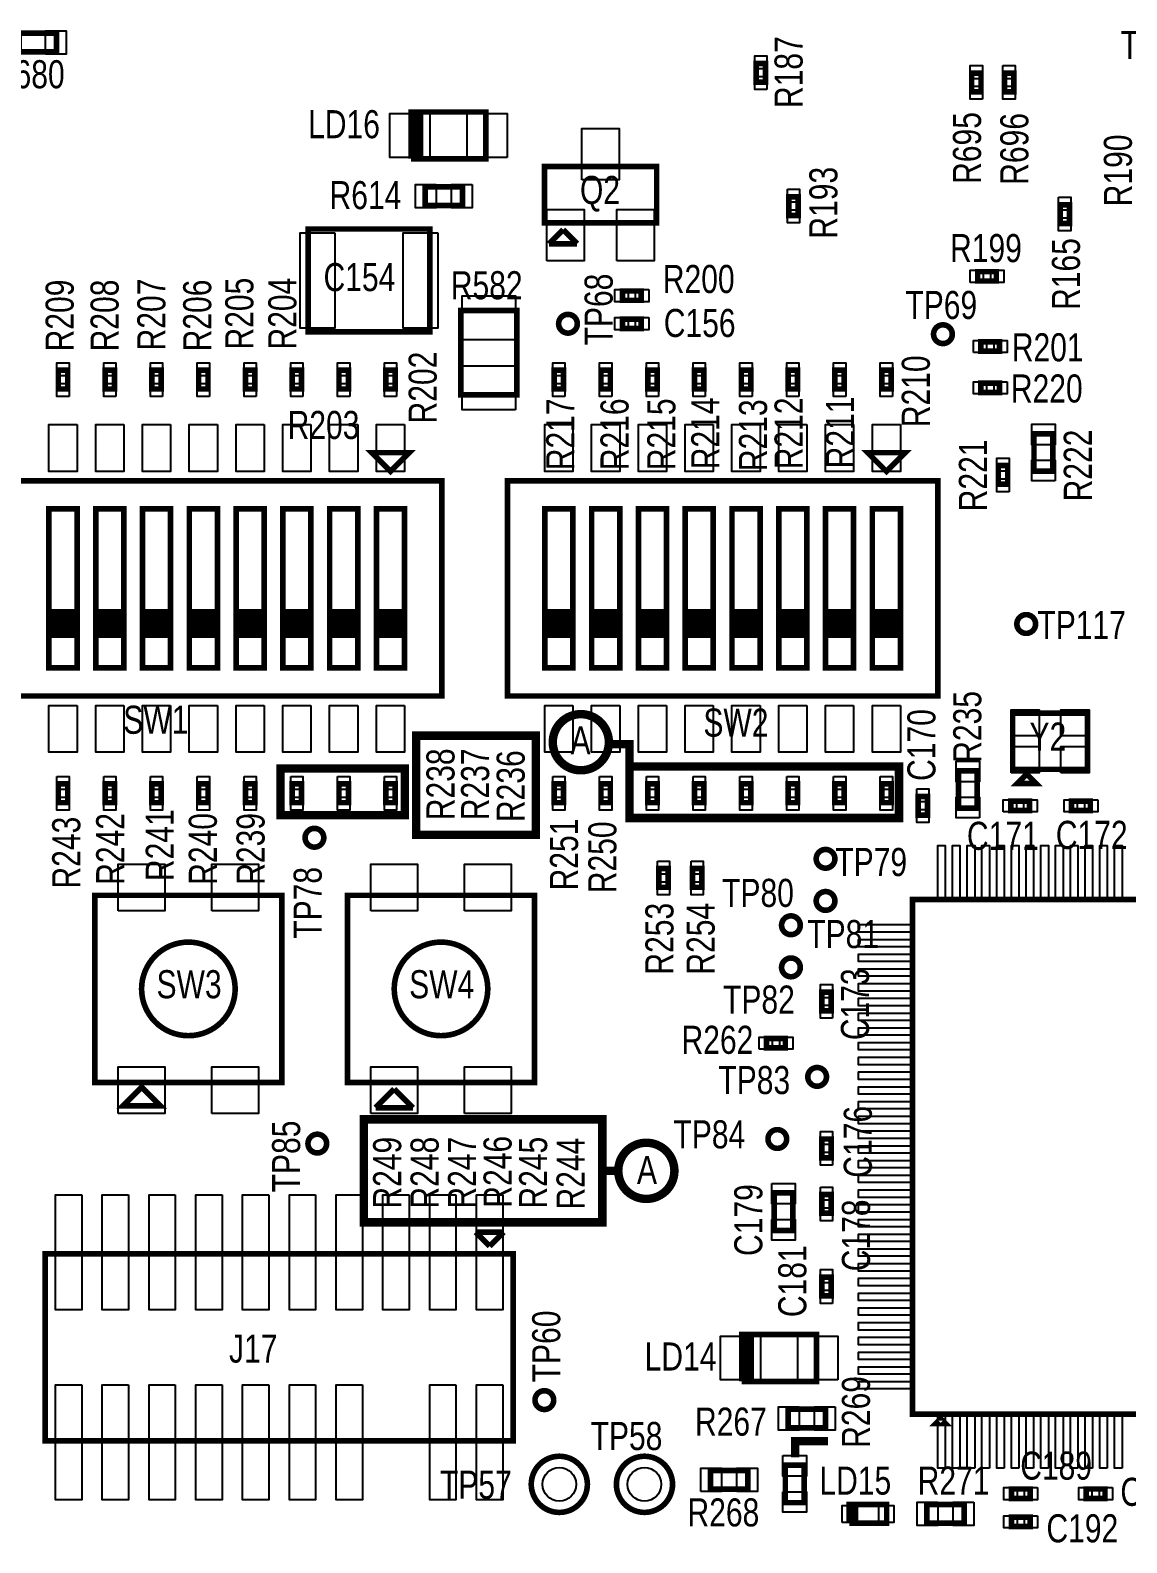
# Model space of a CAD drawing. Extents: x -458 to 3366, y -1416 to 6281.
# Drawn here: x 1080 to 2251, y -131 to 1485 of the extents above; entities that cross this region are included whole.
import ezdxf
from ezdxf.enums import TextEntityAlignment as Align

# ---------------------------------------------------------------- set-up
doc = ezdxf.new("R2010")
doc.units = 0
for name, color, linetype in [('PG_ASSEMBLY_TOP', 120, 'CONTINUOUS'), ('PIN_TOP', 140, 'CONTINUOUS'), ('RD_ASSEMBLY_TOP', 120, 'CONTINUOUS')]:
    doc.layers.add(name, color=color, linetype=linetype)

msp = doc.modelspace()

# ---------------------------------------------------------------- linework, layer by layer
at = {"layer": 'PG_ASSEMBLY_TOP'}
for points, const_width in [([(1067.62, 1461.78), (1107.62, 1461.78), (1107.62, 1481.78), (1067.62, 1481.78), (1067.62, 1461.78)], 6), ([(1865.42, 1429.38), (1865.42, 1449.38), (1855.42, 1449.38), (1855.42, 1429.38), (1865.42, 1429.38)], 6), ([(2095.68, 1419), (2095.68, 1439), (2085.68, 1439), (2085.68, 1419), (2095.68, 1419)], 6), ([(2120.68, 1439), (2120.68, 1419), (2130.68, 1419), (2130.68, 1439), (2120.68, 1439)], 6), ([(1486.55, 1347.4), (1566.55, 1347.4), (1566.55, 1397.4), (1491.55, 1397.4)], 6), ([(1491.55, 1397.4), (1496.55, 1397.4), (1496.55, 1347.4), (1491.55, 1347.4), (1491.55, 1397.4), (1486.55, 1397.4), (1486.55, 1347.4)], 6), ([(1629.07, 1279.13), (1749.07, 1279.13), (1749.07, 1339.13), (1629.07, 1339.13), (1629.07, 1279.13)], 6), ([(1541.55, 1317.4), (1501.55, 1317.4), (1501.55, 1297.4), (1541.55, 1297.4), (1541.55, 1317.4)], 6), ([(1890.34, 1306.91), (1890.34, 1286.91), (1900.34, 1286.91), (1900.34, 1306.91), (1890.34, 1306.91)], 6), ([(2180.17, 1298.36), (2180.17, 1278.36), (2190.17, 1278.36), (2190.17, 1298.36), (2180.17, 1298.36)], 6), ([(1506.55, 1162.4), (1376.55, 1162.4), (1376.55, 1272.4), (1506.55, 1272.4), (1506.55, 1162.4)], 6), ([(1649.07, 1271.63), (1634.07, 1256.63)], 6), ([(1664.07, 1256.63), (1649.07, 1271.63)], 6), ([(1634.07, 1256.63), (1664.07, 1256.63)], 6), ([(2092.09, 1216.82), (2112.09, 1216.82), (2112.09, 1226.82), (2092.09, 1226.82), (2092.09, 1216.82)], 6), ([(1732.53, 1206.17), (1712.53, 1206.17), (1712.53, 1196.17), (1732.53, 1196.17), (1732.53, 1206.17)], 6), ([(1599.68, 1095.22), (1599.68, 1185.22), (1539.68, 1185.22), (1539.68, 1095.22), (1599.68, 1095.22)], 6), ([(1732.53, 1176.17), (1712.53, 1176.17), (1712.53, 1166.17), (1732.53, 1166.17), (1732.53, 1176.17)], 6), ([(2095.58, 1141.77), (2115.58, 1141.77), (2115.58, 1151.77), (2095.58, 1151.77), (2095.58, 1141.77)], 6), ([(1119.55, 1101.42), (1119.55, 1121.42), (1109.55, 1121.42), (1109.55, 1101.42), (1119.55, 1101.42)], 6), ([(1169.55, 1101.42), (1169.55, 1121.42), (1159.55, 1121.42), (1159.55, 1101.42), (1169.55, 1101.42)], 6), ([(1219.55, 1101.42), (1219.55, 1121.42), (1209.55, 1121.42), (1209.55, 1101.42), (1219.55, 1101.42)], 6), ([(1269.55, 1101.42), (1269.55, 1121.42), (1259.55, 1121.42), (1259.55, 1101.42), (1269.55, 1101.42)], 6), ([(1319.55, 1101.42), (1319.55, 1121.42), (1309.55, 1121.42), (1309.55, 1101.42), (1319.55, 1101.42)], 6), ([(1369.55, 1101.42), (1369.55, 1121.42), (1359.55, 1121.42), (1359.55, 1101.42), (1369.55, 1101.42)], 6), ([(1419.55, 1101.42), (1419.55, 1121.42), (1409.55, 1121.42), (1409.55, 1101.42), (1419.55, 1101.42)], 6), ([(1469.55, 1101.42), (1469.55, 1121.42), (1459.55, 1121.42), (1459.55, 1101.42), (1469.55, 1101.42)], 6), ([(1649.55, 1101.42), (1649.55, 1121.42), (1639.55, 1121.42), (1639.55, 1101.42), (1649.55, 1101.42)], 6), ([(1699.55, 1101.42), (1699.55, 1121.42), (1689.55, 1121.42), (1689.55, 1101.42), (1699.55, 1101.42)], 6), ([(1749.55, 1101.42), (1749.55, 1121.42), (1739.55, 1121.42), (1739.55, 1101.42), (1749.55, 1101.42)], 6), ([(1799.55, 1101.42), (1799.55, 1121.42), (1789.55, 1121.42), (1789.55, 1101.42), (1799.55, 1101.42)], 6), ([(1849.55, 1101.42), (1849.55, 1121.42), (1839.55, 1121.42), (1839.55, 1101.42), (1849.55, 1101.42)], 6), ([(1899.55, 1101.42), (1899.55, 1121.42), (1889.55, 1121.42), (1889.55, 1101.42), (1899.55, 1101.42)], 6), ([(1949.55, 1101.42), (1949.55, 1121.42), (1939.55, 1121.42), (1939.55, 1101.42), (1949.55, 1101.42)], 6), ([(1999.55, 1101.42), (1999.55, 1121.42), (1989.55, 1121.42), (1989.55, 1101.42), (1999.55, 1101.42)], 6), ([(2115.58, 1107.63), (2095.58, 1107.63), (2095.58, 1097.63), (2115.58, 1097.63), (2115.58, 1107.63)], 6), ([(2172.35, 1013.55), (2172.35, 1053.55), (2152.35, 1053.55), (2152.35, 1013.55), (2172.35, 1013.55)], 6), ([(1464.55, 1013.4), (1484.55, 1033.4), (1444.55, 1033.4), (1464.55, 1013.4)], 6), ([(1994.55, 1013.4), (2014.55, 1033.4), (1974.55, 1033.4), (1994.55, 1013.4)], 6), ([(2124.2, 999.6), (2124.2, 1019.6), (2114.2, 1019.6), (2114.2, 999.6), (2124.2, 999.6)], 6), ([(1519.55, 1003.4), (1059.55, 1003.4), (1059.55, 773.4), (1519.55, 773.4), (1519.55, 1003.4)], 6), ([(2049.55, 1003.4), (1589.55, 1003.4), (1589.55, 773.4), (2049.55, 773.4), (2049.55, 1003.4)], 6), ([(1129.55, 803.4), (1099.55, 803.4), (1099.55, 973.4), (1129.55, 973.4), (1129.55, 863.4), (1099.55, 863.4), (1099.55, 858.4), (1129.55, 858.4), (1129.55, 853.4), (1099.55, 853.4), (1099.55, 848.4), (1129.55, 848.4), (1129.55, 843.4), (1099.55, 843.4), (1099.55, 838.4), (1129.55, 838.4), (1129.55, 863.4), (1129.55, 803.4)], 6), ([(1179.55, 803.4), (1149.55, 803.4), (1149.55, 973.4), (1179.55, 973.4), (1179.55, 863.4), (1149.55, 863.4), (1149.55, 858.4), (1179.55, 858.4), (1179.55, 853.4), (1149.55, 853.4), (1149.55, 848.4), (1179.55, 848.4), (1179.55, 843.4), (1149.55, 843.4), (1149.55, 838.4), (1179.55, 838.4), (1179.55, 863.4), (1179.55, 803.4)], 6), ([(1229.55, 803.4), (1199.55, 803.4), (1199.55, 973.4), (1229.55, 973.4), (1229.55, 863.4), (1199.55, 863.4), (1199.55, 858.4), (1229.55, 858.4), (1229.55, 853.4), (1199.55, 853.4), (1199.55, 848.4), (1229.55, 848.4), (1229.55, 843.4), (1199.55, 843.4), (1199.55, 838.4), (1229.55, 838.4), (1229.55, 863.4), (1229.55, 803.4)], 6), ([(1279.55, 803.4), (1249.55, 803.4), (1249.55, 973.4), (1279.55, 973.4), (1279.55, 863.4), (1249.55, 863.4), (1249.55, 858.4), (1279.55, 858.4), (1279.55, 853.4), (1249.55, 853.4), (1249.55, 848.4), (1279.55, 848.4), (1279.55, 843.4), (1249.55, 843.4), (1249.55, 838.4), (1279.55, 838.4), (1279.55, 863.4), (1279.55, 803.4)], 6), ([(1329.55, 803.4), (1299.55, 803.4), (1299.55, 973.4), (1329.55, 973.4), (1329.55, 863.4), (1299.55, 863.4), (1299.55, 858.4), (1329.55, 858.4), (1329.55, 853.4), (1299.55, 853.4), (1299.55, 848.4), (1329.55, 848.4), (1329.55, 843.4), (1299.55, 843.4), (1299.55, 838.4), (1329.55, 838.4), (1329.55, 863.4), (1329.55, 803.4)], 6), ([(1379.55, 803.4), (1349.55, 803.4), (1349.55, 973.4), (1379.55, 973.4), (1379.55, 863.4), (1349.55, 863.4), (1349.55, 858.4), (1379.55, 858.4), (1379.55, 853.4), (1349.55, 853.4), (1349.55, 848.4), (1379.55, 848.4), (1379.55, 843.4), (1349.55, 843.4), (1349.55, 838.4), (1379.55, 838.4), (1379.55, 863.4), (1379.55, 803.4)], 6), ([(1429.55, 803.4), (1399.55, 803.4), (1399.55, 973.4), (1429.55, 973.4), (1429.55, 863.4), (1399.55, 863.4), (1399.55, 858.4), (1429.55, 858.4), (1429.55, 853.4), (1399.55, 853.4), (1399.55, 848.4), (1429.55, 848.4), (1429.55, 843.4), (1399.55, 843.4), (1399.55, 838.4), (1429.55, 838.4), (1429.55, 863.4), (1429.55, 803.4)], 6), ([(1479.55, 803.4), (1449.55, 803.4), (1449.55, 973.4), (1479.55, 973.4), (1479.55, 863.4), (1449.55, 863.4), (1449.55, 858.4), (1479.55, 858.4), (1479.55, 853.4), (1449.55, 853.4), (1449.55, 848.4), (1479.55, 848.4), (1479.55, 843.4), (1449.55, 843.4), (1449.55, 838.4), (1479.55, 838.4), (1479.55, 863.4), (1479.55, 803.4)], 6), ([(1659.55, 803.4), (1629.55, 803.4), (1629.55, 973.4), (1659.55, 973.4), (1659.55, 863.4), (1629.55, 863.4), (1629.55, 858.4), (1659.55, 858.4), (1659.55, 853.4), (1629.55, 853.4), (1629.55, 848.4), (1659.55, 848.4), (1659.55, 843.4), (1629.55, 843.4), (1629.55, 838.4), (1659.55, 838.4), (1659.55, 863.4), (1659.55, 803.4)], 6), ([(1709.55, 803.4), (1679.55, 803.4), (1679.55, 973.4), (1709.55, 973.4), (1709.55, 863.4), (1679.55, 863.4), (1679.55, 858.4), (1709.55, 858.4), (1709.55, 853.4), (1679.55, 853.4), (1679.55, 848.4), (1709.55, 848.4), (1709.55, 843.4), (1679.55, 843.4), (1679.55, 838.4), (1709.55, 838.4), (1709.55, 863.4), (1709.55, 803.4)], 6), ([(1759.55, 803.4), (1729.55, 803.4), (1729.55, 973.4), (1759.55, 973.4), (1759.55, 863.4), (1729.55, 863.4), (1729.55, 858.4), (1759.55, 858.4), (1759.55, 853.4), (1729.55, 853.4), (1729.55, 848.4), (1759.55, 848.4), (1759.55, 843.4), (1729.55, 843.4), (1729.55, 838.4), (1759.55, 838.4), (1759.55, 863.4), (1759.55, 803.4)], 6), ([(1809.55, 803.4), (1779.55, 803.4), (1779.55, 973.4), (1809.55, 973.4), (1809.55, 863.4), (1779.55, 863.4), (1779.55, 858.4), (1809.55, 858.4), (1809.55, 853.4), (1779.55, 853.4), (1779.55, 848.4), (1809.55, 848.4), (1809.55, 843.4), (1779.55, 843.4), (1779.55, 838.4), (1809.55, 838.4), (1809.55, 863.4), (1809.55, 803.4)], 6), ([(1859.55, 803.4), (1829.55, 803.4), (1829.55, 973.4), (1859.55, 973.4), (1859.55, 863.4), (1829.55, 863.4), (1829.55, 858.4), (1859.55, 858.4), (1859.55, 853.4), (1829.55, 853.4), (1829.55, 848.4), (1859.55, 848.4), (1859.55, 843.4), (1829.55, 843.4), (1829.55, 838.4), (1859.55, 838.4), (1859.55, 863.4), (1859.55, 803.4)], 6), ([(1909.55, 803.4), (1879.55, 803.4), (1879.55, 973.4), (1909.55, 973.4), (1909.55, 863.4), (1879.55, 863.4), (1879.55, 858.4), (1909.55, 858.4), (1909.55, 853.4), (1879.55, 853.4), (1879.55, 848.4), (1909.55, 848.4), (1909.55, 843.4), (1879.55, 843.4), (1879.55, 838.4), (1909.55, 838.4), (1909.55, 863.4), (1909.55, 803.4)], 6), ([(1959.55, 803.4), (1929.55, 803.4), (1929.55, 973.4), (1959.55, 973.4), (1959.55, 863.4), (1929.55, 863.4), (1929.55, 858.4), (1959.55, 858.4), (1959.55, 853.4), (1929.55, 853.4), (1929.55, 848.4), (1959.55, 848.4), (1959.55, 843.4), (1929.55, 843.4), (1929.55, 838.4), (1959.55, 838.4), (1959.55, 863.4), (1959.55, 803.4)], 6), ([(2009.55, 803.4), (1979.55, 803.4), (1979.55, 973.4), (2009.55, 973.4), (2009.55, 863.4), (1979.55, 863.4), (1979.55, 858.4), (2009.55, 858.4), (2009.55, 853.4), (1979.55, 853.4), (1979.55, 848.4), (2009.55, 848.4), (2009.55, 843.4), (1979.55, 843.4), (1979.55, 838.4), (2009.55, 838.4), (2009.55, 863.4), (2009.55, 803.4)], 6), ([(2129.55, 695), (2209.55, 695), (2209.55, 755), (2129.55, 755), (2129.55, 695)], 6), ([(1499, 625), (1620, 625), (1620, 731), (1492, 731), (1492, 625), (1499, 625)], 9), ([(1720, 698), (1720, 722), (1698, 722)], 9), ([(1347, 653), (1347, 696), (1480, 696), (1480, 646), (1347, 646), (1347, 653)], 9), ([(1730, 698), (2008, 698), (2008, 643), (1720, 643), (1720, 698), (1730, 698)], 9), ([(2091.55, 653.4), (2091.55, 693.4), (2071.55, 693.4), (2071.55, 653.4), (2091.55, 653.4)], 6), ([(1109.55, 679.38), (1109.55, 659.38), (1119.55, 659.38), (1119.55, 679.38), (1109.55, 679.38)], 6), ([(1159.55, 679.38), (1159.55, 659.38), (1169.55, 659.38), (1169.55, 679.38), (1159.55, 679.38)], 6), ([(1209.55, 679.38), (1209.55, 659.38), (1219.55, 659.38), (1219.55, 679.38), (1209.55, 679.38)], 6), ([(1259.55, 679.38), (1259.55, 659.38), (1269.55, 659.38), (1269.55, 679.38), (1259.55, 679.38)], 6), ([(1309.55, 679.38), (1309.55, 659.38), (1319.55, 659.38), (1319.55, 679.38), (1309.55, 679.38)], 6), ([(1359.55, 679.38), (1359.55, 659.38), (1369.55, 659.38), (1369.55, 679.38), (1359.55, 679.38)], 6), ([(1409.55, 679.38), (1409.55, 659.38), (1419.55, 659.38), (1419.55, 679.38), (1409.55, 679.38)], 6), ([(1459.55, 679.38), (1459.55, 659.38), (1469.55, 659.38), (1469.55, 679.38), (1459.55, 679.38)], 6), ([(1639.55, 679.38), (1639.55, 659.38), (1649.55, 659.38), (1649.55, 679.38), (1639.55, 679.38)], 6), ([(1689.55, 679.38), (1689.55, 659.38), (1699.55, 659.38), (1699.55, 679.38), (1689.55, 679.38)], 6), ([(1739.55, 679.38), (1739.55, 659.38), (1749.55, 659.38), (1749.55, 679.38), (1739.55, 679.38)], 6), ([(1789.55, 679.38), (1789.55, 659.38), (1799.55, 659.38), (1799.55, 679.38), (1789.55, 679.38)], 6), ([(1839.55, 679.38), (1839.55, 659.38), (1849.55, 659.38), (1849.55, 679.38), (1839.55, 679.38)], 6), ([(1889.55, 679.38), (1889.55, 659.38), (1899.55, 659.38), (1899.55, 679.38), (1889.55, 679.38)], 6), ([(1939.55, 679.38), (1939.55, 659.38), (1949.55, 659.38), (1949.55, 679.38), (1939.55, 679.38)], 6), ([(1989.55, 679.38), (1989.55, 659.38), (1999.55, 659.38), (1999.55, 679.38), (1989.55, 679.38)], 6), ([(2144.55, 690), (2134.55, 680), (2154.55, 680), (2144.55, 690)], 6), ([(2028.55, 666.13), (2028.55, 646.13), (2038.55, 646.13), (2038.55, 666.13), (2028.55, 666.13)], 6), ([(2127.55, 651), (2147.55, 651), (2147.55, 661), (2127.55, 661), (2127.55, 651)], 6), ([(2212.55, 661), (2192.55, 661), (2192.55, 651), (2212.55, 651), (2212.55, 661)], 6), ([(1751.35, 588.92), (1751.35, 568.92), (1761.35, 568.92), (1761.35, 588.92), (1751.35, 588.92)], 6), ([(1787.35, 588.92), (1787.35, 568.92), (1797.35, 568.92), (1797.35, 588.92), (1787.35, 588.92)], 6), ([(1148.55, 360.4), (1348.55, 360.4), (1348.55, 560.4), (1148.55, 560.4), (1148.55, 360.4)], 6), ([(1418.55, 360.4), (1618.55, 360.4), (1618.55, 560.4), (1418.55, 560.4), (1418.55, 360.4)], 6), ([(2572.55, 6), (2572.55, 556), (2022.55, 556), (2022.55, 6), (2572.55, 6)], 6), ([(1935.55, 437), (1935.55, 457), (1925.55, 457), (1925.55, 437), (1935.55, 437)], 6), ([(1866.55, 397.4), (1886.55, 397.4), (1886.55, 407.4), (1866.55, 407.4), (1866.55, 397.4)], 6), ([(1198.55, 355.4), (1178.55, 335.4), (1218.55, 335.4), (1198.55, 355.4)], 6), ([(1468.55, 353.4), (1448.55, 333.4)], 6), ([(1488.55, 333.4), (1468.55, 353.4)], 6), ([(1436, 225), (1436, 321), (1691, 321), (1691, 211), (1436, 211), (1436, 225)], 9), ([(1448.55, 333.4), (1488.55, 333.4)], 6), ([(1935.55, 280), (1935.55, 300), (1925.55, 300), (1925.55, 280), (1935.55, 280)], 6), ([(1691, 266), (1708, 266)], 9), ([(1874.55, 242.34), (1874.55, 202.34), (1894.55, 202.34), (1894.55, 242.34), (1874.55, 242.34)], 6), ([(1925.55, 240.61), (1925.55, 220.61), (1935.55, 220.61), (1935.55, 240.61), (1925.55, 240.61)], 6), ([(1585.55, 200.4), (1555.55, 200.4)], 6), ([(1555.55, 200.4), (1570.55, 185.4)], 6), ([(1570.55, 185.4), (1585.55, 200.4)], 6), ([(1595.55, 177.4), (1095.55, 177.4), (1095.55, -22.6), (1595.55, -22.6), (1595.55, 177.4)], 6), ([(1935.55, 132.41), (1935.55, 152.41), (1925.55, 152.41), (1925.55, 132.41), (1935.55, 132.41)], 6), ([(1840, 41), (1920, 41), (1920, 91), (1845, 91)], 6), ([(1845, 91), (1850, 91), (1850, 41), (1845, 41), (1845, 91), (1840, 91), (1840, 41)], 6), ([(1929.55, 11.4), (1889.55, 11.4), (1889.55, -8.6), (1929.55, -8.6), (1929.55, 11.4)], 6), ([(2052.55, 1), (2047.55, -4), (2057.55, -4), (2052.55, 1)], 6), ([(1897, -40), (1897, -23), (1932, -23)], 9), ([(1886.55, -48.6), (1886.55, -88.6), (1906.55, -88.6), (1906.55, -48.6), (1886.55, -48.6)], 6), ([(1806.55, -74.31), (1846.55, -74.31), (1846.55, -54.31), (1806.55, -54.31), (1806.55, -74.31)], 6), ([(2148.18, -74), (2128.18, -74), (2128.18, -84), (2148.18, -84), (2148.18, -74)], 6), ([(2228.22, -74), (2208.22, -74), (2208.22, -84), (2228.22, -84), (2228.22, -74)], 6), ([(1959.84, -110.63), (1959.84, -90.63), (1954.84, -90.63), (1954.84, -110.63)], 6), ([(1954.84, -110.63), (1994.84, -110.63), (1994.84, -90.63), (1959.84, -90.63), (1959.84, -110.63)], 6), ([(2077.7, -90.63), (2037.7, -90.63), (2037.7, -110.63), (2077.7, -110.63), (2077.7, -90.63)], 6), ([(2148.18, -104), (2128.18, -104), (2128.18, -114), (2148.18, -114), (2148.18, -104)], 6)]:
    msp.add_lwpolyline(points, dxfattribs=dict(at, const_width=const_width))
for points, const_width in [([(1664.25, 1171.17, 1), (1644.25, 1171.17, 1), (1664.25, 1171.17)], 6), ([(2065, 1160, 1), (2045, 1160, 1), (2065, 1160)], 6), ([(2154.01, 850.32, 1), (2134.01, 850.32, 1), (2154.01, 850.32)], 6), ([(1698, 724, 1), (1638, 724, 1), (1698, 724)], 9), ([(1393.28, 621.92, 1), (1373.28, 621.92, 1), (1393.28, 621.92)], 6), ([(1939.55, 599.4, 1), (1919.55, 599.4, 1), (1939.55, 599.4)], 6), ([(1939.55, 554.4, 1), (1919.55, 554.4, 1), (1939.55, 554.4)], 6), ([(1902.55, 528.4, 1), (1882.55, 528.4, 1), (1902.55, 528.4)], 6), ([(1298.55, 460.4, 1), (1198.55, 460.4, 1), (1298.55, 460.4)], 6), ([(1568.55, 460.4, 1), (1468.55, 460.4, 1), (1568.55, 460.4)], 6), ([(1902.55, 483.4, 1), (1882.55, 483.4, 1), (1902.55, 483.4)], 6), ([(1930.55, 366.4, 1), (1910.55, 366.4, 1), (1930.55, 366.4)], 6), ([(1396.34, 295.11, 1), (1376.34, 295.11, 1), (1396.34, 295.11)], 6), ([(1888, 300, 1), (1868, 300, 1), (1888, 300)], 6), ([(1768, 266, 1), (1708, 266, 1), (1768, 266)], 9), ([(1639, 21, 1), (1619, 21, 1), (1639, 21)], 6), ([(1675, -69, 1), (1615, -69, 1), (1675, -69)], 6), ([(1766, -69, 1), (1706, -69, 1), (1766, -69)], 6)]:
    msp.add_lwpolyline(points, format="xyb", dxfattribs=dict(at, const_width=const_width))
at = {"layer": 'PIN_TOP'}
for points in [[(1095.91, 1459.28), (1095.91, 1484.28), (1117.91, 1484.28), (1117.91, 1459.28)], [(1866.92, 1443.4), (1853.92, 1443.4), (1853.92, 1457.4), (1866.92, 1457.4)], [(2097.18, 1433.02), (2084.18, 1433.02), (2084.18, 1447.02), (2097.18, 1447.02)], [(2119.18, 1447.02), (2132.18, 1447.02), (2132.18, 1433.02), (2119.18, 1433.02)], [(1866.92, 1421.36), (1853.92, 1421.36), (1853.92, 1435.36), (1866.92, 1435.36)], [(2097.18, 1410.98), (2084.18, 1410.98), (2084.18, 1424.98), (2097.18, 1424.98)], [(2119.18, 1424.98), (2132.18, 1424.98), (2132.18, 1410.98), (2119.18, 1410.98)], [(1506.71, 1348.9), (1463.71, 1348.9), (1463.71, 1395.9), (1506.71, 1395.9)], [(1589.39, 1348.9), (1546.39, 1348.9), (1546.39, 1395.9), (1589.39, 1395.9)], [(1669.07, 1324.94), (1669.07, 1379.94), (1709.07, 1379.94), (1709.07, 1324.94)], [(1513.26, 1319.9), (1513.26, 1294.9), (1491.26, 1294.9), (1491.26, 1319.9)], [(1551.84, 1319.9), (1551.84, 1294.9), (1529.84, 1294.9), (1529.84, 1319.9)], [(1888.84, 1314.93), (1901.84, 1314.93), (1901.84, 1300.93), (1888.84, 1300.93)], [(1631.67, 1238.32), (1631.67, 1293.32), (1671.67, 1293.32), (1671.67, 1238.32)], [(1706.47, 1238.32), (1706.47, 1293.32), (1746.47, 1293.32), (1746.47, 1238.32)], [(2178.67, 1306.38), (2191.67, 1306.38), (2191.67, 1292.38), (2178.67, 1292.38)], [(1888.84, 1292.89), (1901.84, 1292.89), (1901.84, 1278.89), (1888.84, 1278.89)], [(2178.67, 1284.34), (2191.67, 1284.34), (2191.67, 1270.34), (2178.67, 1270.34)], [(1404.93, 1268.4), (1404.93, 1166.4), (1367.93, 1166.4), (1367.93, 1268.4)], [(1515.17, 1268.4), (1515.17, 1166.4), (1478.17, 1166.4), (1478.17, 1268.4)], [(2084.07, 1215.32), (2084.07, 1228.32), (2098.07, 1228.32), (2098.07, 1215.32)], [(2106.11, 1215.32), (2106.11, 1228.32), (2120.11, 1228.32), (2120.11, 1215.32)], [(1598.18, 1154.12), (1541.18, 1154.12), (1541.18, 1201.12), (1598.18, 1201.12)], [(1718.51, 1207.67), (1718.51, 1194.67), (1704.51, 1194.67), (1704.51, 1207.67)], [(1740.55, 1207.67), (1740.55, 1194.67), (1726.55, 1194.67), (1726.55, 1207.67)], [(1718.51, 1177.67), (1718.51, 1164.67), (1704.51, 1164.67), (1704.51, 1177.67)], [(1740.55, 1177.67), (1740.55, 1164.67), (1726.55, 1164.67), (1726.55, 1177.67)], [(2087.56, 1140.27), (2087.56, 1153.27), (2101.56, 1153.27), (2101.56, 1140.27)], [(2109.6, 1140.27), (2109.6, 1153.27), (2123.6, 1153.27), (2123.6, 1140.27)], [(1121.05, 1115.44), (1108.05, 1115.44), (1108.05, 1129.44), (1121.05, 1129.44)], [(1171.05, 1115.44), (1158.05, 1115.44), (1158.05, 1129.44), (1171.05, 1129.44)], [(1221.05, 1115.44), (1208.05, 1115.44), (1208.05, 1129.44), (1221.05, 1129.44)], [(1271.05, 1115.44), (1258.05, 1115.44), (1258.05, 1129.44), (1271.05, 1129.44)], [(1321.05, 1115.44), (1308.05, 1115.44), (1308.05, 1129.44), (1321.05, 1129.44)], [(1371.05, 1115.44), (1358.05, 1115.44), (1358.05, 1129.44), (1371.05, 1129.44)], [(1421.05, 1115.44), (1408.05, 1115.44), (1408.05, 1129.44), (1421.05, 1129.44)], [(1471.05, 1115.44), (1458.05, 1115.44), (1458.05, 1129.44), (1471.05, 1129.44)], [(1598.18, 1079.32), (1541.18, 1079.32), (1541.18, 1126.32), (1598.18, 1126.32)], [(1651.05, 1115.44), (1638.05, 1115.44), (1638.05, 1129.44), (1651.05, 1129.44)], [(1701.05, 1115.44), (1688.05, 1115.44), (1688.05, 1129.44), (1701.05, 1129.44)], [(1751.05, 1115.44), (1738.05, 1115.44), (1738.05, 1129.44), (1751.05, 1129.44)], [(1801.05, 1115.44), (1788.05, 1115.44), (1788.05, 1129.44), (1801.05, 1129.44)], [(1851.05, 1115.44), (1838.05, 1115.44), (1838.05, 1129.44), (1851.05, 1129.44)], [(1901.05, 1115.44), (1888.05, 1115.44), (1888.05, 1129.44), (1901.05, 1129.44)], [(1951.05, 1115.44), (1938.05, 1115.44), (1938.05, 1129.44), (1951.05, 1129.44)], [(2001.05, 1115.44), (1988.05, 1115.44), (1988.05, 1129.44), (2001.05, 1129.44)], [(1121.05, 1093.4), (1108.05, 1093.4), (1108.05, 1107.4), (1121.05, 1107.4)], [(1171.05, 1093.4), (1158.05, 1093.4), (1158.05, 1107.4), (1171.05, 1107.4)], [(1221.05, 1093.4), (1208.05, 1093.4), (1208.05, 1107.4), (1221.05, 1107.4)], [(1271.05, 1093.4), (1258.05, 1093.4), (1258.05, 1107.4), (1271.05, 1107.4)], [(1321.05, 1093.4), (1308.05, 1093.4), (1308.05, 1107.4), (1321.05, 1107.4)], [(1371.05, 1093.4), (1358.05, 1093.4), (1358.05, 1107.4), (1371.05, 1107.4)], [(1421.05, 1093.4), (1408.05, 1093.4), (1408.05, 1107.4), (1421.05, 1107.4)], [(1471.05, 1093.4), (1458.05, 1093.4), (1458.05, 1107.4), (1471.05, 1107.4)], [(1651.05, 1093.4), (1638.05, 1093.4), (1638.05, 1107.4), (1651.05, 1107.4)], [(1701.05, 1093.4), (1688.05, 1093.4), (1688.05, 1107.4), (1701.05, 1107.4)], [(1751.05, 1093.4), (1738.05, 1093.4), (1738.05, 1107.4), (1751.05, 1107.4)], [(1801.05, 1093.4), (1788.05, 1093.4), (1788.05, 1107.4), (1801.05, 1107.4)], [(1851.05, 1093.4), (1838.05, 1093.4), (1838.05, 1107.4), (1851.05, 1107.4)], [(1901.05, 1093.4), (1888.05, 1093.4), (1888.05, 1107.4), (1901.05, 1107.4)], [(1951.05, 1093.4), (1938.05, 1093.4), (1938.05, 1107.4), (1951.05, 1107.4)], [(2001.05, 1093.4), (1988.05, 1093.4), (1988.05, 1107.4), (2001.05, 1107.4)], [(2101.56, 1109.13), (2101.56, 1096.13), (2087.56, 1096.13), (2087.56, 1109.13)], [(2123.6, 1109.13), (2123.6, 1096.13), (2109.6, 1096.13), (2109.6, 1109.13)], [(1129.55, 1063.4), (1129.55, 1013.4), (1099.55, 1013.4), (1099.55, 1063.4)], [(1179.55, 1063.4), (1179.55, 1013.4), (1149.55, 1013.4), (1149.55, 1063.4)], [(1229.55, 1063.4), (1229.55, 1013.4), (1199.55, 1013.4), (1199.55, 1063.4)], [(1279.55, 1063.4), (1279.55, 1013.4), (1249.55, 1013.4), (1249.55, 1063.4)], [(1329.55, 1063.4), (1329.55, 1013.4), (1299.55, 1013.4), (1299.55, 1063.4)], [(1379.55, 1063.4), (1379.55, 1013.4), (1349.55, 1013.4), (1349.55, 1063.4)], [(1429.55, 1063.4), (1429.55, 1013.4), (1399.55, 1013.4), (1399.55, 1063.4)], [(1479.55, 1063.4), (1479.55, 1013.4), (1449.55, 1013.4), (1449.55, 1063.4)], [(1659.55, 1063.4), (1659.55, 1013.4), (1629.55, 1013.4), (1629.55, 1063.4)], [(1709.55, 1063.4), (1709.55, 1013.4), (1679.55, 1013.4), (1679.55, 1063.4)], [(1759.55, 1063.4), (1759.55, 1013.4), (1729.55, 1013.4), (1729.55, 1063.4)], [(1809.55, 1063.4), (1809.55, 1013.4), (1779.55, 1013.4), (1779.55, 1063.4)], [(1859.55, 1063.4), (1859.55, 1013.4), (1829.55, 1013.4), (1829.55, 1063.4)], [(1909.55, 1063.4), (1909.55, 1013.4), (1879.55, 1013.4), (1879.55, 1063.4)], [(1959.55, 1063.4), (1959.55, 1013.4), (1929.55, 1013.4), (1929.55, 1063.4)], [(2009.55, 1063.4), (2009.55, 1013.4), (1979.55, 1013.4), (1979.55, 1063.4)], [(2174.85, 1041.84), (2149.85, 1041.84), (2149.85, 1063.84), (2174.85, 1063.84)], [(2125.7, 1013.62), (2112.7, 1013.62), (2112.7, 1027.62), (2125.7, 1027.62)], [(2174.85, 1003.26), (2149.85, 1003.26), (2149.85, 1025.26), (2174.85, 1025.26)], [(2125.7, 991.58), (2112.7, 991.58), (2112.7, 1005.58), (2125.7, 1005.58)], [(1129.55, 763.4), (1129.55, 713.4), (1099.55, 713.4), (1099.55, 763.4)], [(1179.55, 763.4), (1179.55, 713.4), (1149.55, 713.4), (1149.55, 763.4)], [(1229.55, 763.4), (1229.55, 713.4), (1199.55, 713.4), (1199.55, 763.4)], [(1279.55, 763.4), (1279.55, 713.4), (1249.55, 713.4), (1249.55, 763.4)], [(1329.55, 763.4), (1329.55, 713.4), (1299.55, 713.4), (1299.55, 763.4)], [(1379.55, 763.4), (1379.55, 713.4), (1349.55, 713.4), (1349.55, 763.4)], [(1429.55, 763.4), (1429.55, 713.4), (1399.55, 713.4), (1399.55, 763.4)], [(1479.55, 763.4), (1479.55, 713.4), (1449.55, 713.4), (1449.55, 763.4)], [(1659.55, 763.4), (1659.55, 713.4), (1629.55, 713.4), (1629.55, 763.4)], [(1709.55, 763.4), (1709.55, 713.4), (1679.55, 713.4), (1679.55, 763.4)], [(1759.55, 763.4), (1759.55, 713.4), (1729.55, 713.4), (1729.55, 763.4)], [(1809.55, 763.4), (1809.55, 713.4), (1779.55, 713.4), (1779.55, 763.4)], [(1859.55, 763.4), (1859.55, 713.4), (1829.55, 713.4), (1829.55, 763.4)], [(1909.55, 763.4), (1909.55, 713.4), (1879.55, 713.4), (1879.55, 763.4)], [(1959.55, 763.4), (1959.55, 713.4), (1929.55, 713.4), (1929.55, 763.4)], [(2009.55, 763.4), (2009.55, 713.4), (1979.55, 713.4), (1979.55, 763.4)], [(2127.98, 730.68), (2127.98, 758.68), (2157.98, 758.68), (2157.98, 730.68)], [(2181.12, 730.68), (2181.12, 758.68), (2211.12, 758.68), (2211.12, 730.68)], [(2127.98, 691.32), (2127.98, 719.32), (2157.98, 719.32), (2157.98, 691.32)], [(2181.12, 691.32), (2181.12, 719.32), (2211.12, 719.32), (2211.12, 691.32)], [(2094.05, 681.69), (2069.05, 681.69), (2069.05, 703.69), (2094.05, 703.69)], [(1108.05, 687.4), (1121.05, 687.4), (1121.05, 673.4), (1108.05, 673.4)], [(1158.05, 687.4), (1171.05, 687.4), (1171.05, 673.4), (1158.05, 673.4)], [(1208.05, 687.4), (1221.05, 687.4), (1221.05, 673.4), (1208.05, 673.4)], [(1258.05, 687.4), (1271.05, 687.4), (1271.05, 673.4), (1258.05, 673.4)], [(1308.05, 687.4), (1321.05, 687.4), (1321.05, 673.4), (1308.05, 673.4)], [(1358.05, 687.4), (1371.05, 687.4), (1371.05, 673.4), (1358.05, 673.4)], [(1408.05, 687.4), (1421.05, 687.4), (1421.05, 673.4), (1408.05, 673.4)], [(1458.05, 687.4), (1471.05, 687.4), (1471.05, 673.4), (1458.05, 673.4)], [(1638.05, 687.4), (1651.05, 687.4), (1651.05, 673.4), (1638.05, 673.4)], [(1688.05, 687.4), (1701.05, 687.4), (1701.05, 673.4), (1688.05, 673.4)], [(1738.05, 687.4), (1751.05, 687.4), (1751.05, 673.4), (1738.05, 673.4)], [(1788.05, 687.4), (1801.05, 687.4), (1801.05, 673.4), (1788.05, 673.4)], [(1838.05, 687.4), (1851.05, 687.4), (1851.05, 673.4), (1838.05, 673.4)], [(1888.05, 687.4), (1901.05, 687.4), (1901.05, 673.4), (1888.05, 673.4)], [(1938.05, 687.4), (1951.05, 687.4), (1951.05, 673.4), (1938.05, 673.4)], [(1988.05, 687.4), (2001.05, 687.4), (2001.05, 673.4), (1988.05, 673.4)], [(1108.05, 665.36), (1121.05, 665.36), (1121.05, 651.36), (1108.05, 651.36)], [(1158.05, 665.36), (1171.05, 665.36), (1171.05, 651.36), (1158.05, 651.36)], [(1208.05, 665.36), (1221.05, 665.36), (1221.05, 651.36), (1208.05, 651.36)], [(1258.05, 665.36), (1271.05, 665.36), (1271.05, 651.36), (1258.05, 651.36)], [(1308.05, 665.36), (1321.05, 665.36), (1321.05, 651.36), (1308.05, 651.36)], [(1358.05, 665.36), (1371.05, 665.36), (1371.05, 651.36), (1358.05, 651.36)], [(1408.05, 665.36), (1421.05, 665.36), (1421.05, 651.36), (1408.05, 651.36)], [(1458.05, 665.36), (1471.05, 665.36), (1471.05, 651.36), (1458.05, 651.36)], [(1638.05, 665.36), (1651.05, 665.36), (1651.05, 651.36), (1638.05, 651.36)], [(1688.05, 665.36), (1701.05, 665.36), (1701.05, 651.36), (1688.05, 651.36)], [(1738.05, 665.36), (1751.05, 665.36), (1751.05, 651.36), (1738.05, 651.36)], [(1788.05, 665.36), (1801.05, 665.36), (1801.05, 651.36), (1788.05, 651.36)], [(1838.05, 665.36), (1851.05, 665.36), (1851.05, 651.36), (1838.05, 651.36)], [(1888.05, 665.36), (1901.05, 665.36), (1901.05, 651.36), (1888.05, 651.36)], [(1938.05, 665.36), (1951.05, 665.36), (1951.05, 651.36), (1938.05, 651.36)], [(1988.05, 665.36), (2001.05, 665.36), (2001.05, 651.36), (1988.05, 651.36)], [(2027.05, 674.15), (2040.05, 674.15), (2040.05, 660.15), (2027.05, 660.15)], [(2094.05, 643.11), (2069.05, 643.11), (2069.05, 665.11), (2094.05, 665.11)], [(2027.05, 652.11), (2040.05, 652.11), (2040.05, 638.11), (2027.05, 638.11)], [(2119.53, 649.5), (2119.53, 662.5), (2133.53, 662.5), (2133.53, 649.5)], [(2141.57, 649.5), (2141.57, 662.5), (2155.57, 662.5), (2155.57, 649.5)], [(2198.53, 662.5), (2198.53, 649.5), (2184.53, 649.5), (2184.53, 662.5)], [(2220.57, 662.5), (2220.57, 649.5), (2206.57, 649.5), (2206.57, 662.5)], [(2057.46, 554.65), (2049.46, 554.65), (2049.46, 613.65), (2057.46, 613.65)], [(2073.2, 554.65), (2065.2, 554.65), (2065.2, 613.65), (2073.2, 613.65)], [(2088.95, 554.65), (2080.95, 554.65), (2080.95, 613.65), (2088.95, 613.65)], [(2104.7, 554.65), (2096.7, 554.65), (2096.7, 613.65), (2104.7, 613.65)], [(2120.45, 554.65), (2112.45, 554.65), (2112.45, 613.65), (2120.45, 613.65)], [(2136.2, 554.65), (2128.2, 554.65), (2128.2, 613.65), (2136.2, 613.65)], [(2151.94, 554.65), (2143.94, 554.65), (2143.94, 613.65), (2151.94, 613.65)], [(2167.69, 554.65), (2159.69, 554.65), (2159.69, 613.65), (2167.69, 613.65)], [(2183.44, 554.65), (2175.44, 554.65), (2175.44, 613.65), (2183.44, 613.65)], [(2199.19, 554.65), (2191.19, 554.65), (2191.19, 613.65), (2199.19, 613.65)], [(2214.94, 554.65), (2206.94, 554.65), (2206.94, 613.65), (2214.94, 613.65)], [(2230.68, 554.65), (2222.68, 554.65), (2222.68, 613.65), (2230.68, 613.65)], [(2246.43, 554.65), (2238.43, 554.65), (2238.43, 613.65), (2246.43, 613.65)], [(1173.55, 543.67), (1173.55, 593.67), (1223.55, 593.67), (1223.55, 543.67)], [(1273.55, 543.67), (1273.55, 593.67), (1323.55, 593.67), (1323.55, 543.67)], [(1443.55, 543.67), (1443.55, 593.67), (1493.55, 593.67), (1493.55, 543.67)], [(1543.55, 543.67), (1543.55, 593.67), (1593.55, 593.67), (1593.55, 543.67)], [(1749.85, 596.94), (1762.85, 596.94), (1762.85, 582.94), (1749.85, 582.94)], [(1785.85, 596.94), (1798.85, 596.94), (1798.85, 582.94), (1785.85, 582.94)], [(1749.85, 574.9), (1762.85, 574.9), (1762.85, 560.9), (1749.85, 560.9)], [(1785.85, 574.9), (1798.85, 574.9), (1798.85, 560.9), (1785.85, 560.9)], [(2023.9, 529.09), (2023.9, 521.09), (1964.9, 521.09), (1964.9, 529.09)], [(2023.9, 513.35), (2023.9, 505.35), (1964.9, 505.35), (1964.9, 513.35)], [(2023.9, 497.6), (2023.9, 489.6), (1964.9, 489.6), (1964.9, 497.6)], [(2023.9, 481.85), (2023.9, 473.85), (1964.9, 473.85), (1964.9, 481.85)], [(1937.05, 451.02), (1924.05, 451.02), (1924.05, 465.02), (1937.05, 465.02)], [(2023.9, 466.1), (2023.9, 458.1), (1964.9, 458.1), (1964.9, 466.1)], [(1937.05, 428.98), (1924.05, 428.98), (1924.05, 442.98), (1937.05, 442.98)], [(2023.9, 450.35), (2023.9, 442.35), (1964.9, 442.35), (1964.9, 450.35)], [(2023.9, 434.61), (2023.9, 426.61), (1964.9, 426.61), (1964.9, 434.61)], [(1858.53, 395.9), (1858.53, 408.9), (1872.53, 408.9), (1872.53, 395.9)], [(1880.57, 395.9), (1880.57, 408.9), (1894.57, 408.9), (1894.57, 395.9)], [(2023.9, 418.86), (2023.9, 410.86), (1964.9, 410.86), (1964.9, 418.86)], [(2023.9, 403.11), (2023.9, 395.11), (1964.9, 395.11), (1964.9, 403.11)], [(1173.55, 327.13), (1173.55, 377.13), (1223.55, 377.13), (1223.55, 327.13)], [(1273.55, 327.13), (1273.55, 377.13), (1323.55, 377.13), (1323.55, 327.13)], [(1443.55, 327.13), (1443.55, 377.13), (1493.55, 377.13), (1493.55, 327.13)], [(1543.55, 327.13), (1543.55, 377.13), (1593.55, 377.13), (1593.55, 327.13)], [(2023.9, 387.36), (2023.9, 379.36), (1964.9, 379.36), (1964.9, 387.36)], [(2023.9, 371.61), (2023.9, 363.61), (1964.9, 363.61), (1964.9, 371.61)], [(2023.9, 355.87), (2023.9, 347.87), (1964.9, 347.87), (1964.9, 355.87)], [(2023.9, 340.12), (2023.9, 332.12), (1964.9, 332.12), (1964.9, 340.12)], [(2023.9, 324.37), (2023.9, 316.37), (1964.9, 316.37), (1964.9, 324.37)], [(1937.05, 294.02), (1924.05, 294.02), (1924.05, 308.02), (1937.05, 308.02)], [(2023.9, 308.62), (2023.9, 300.62), (1964.9, 300.62), (1964.9, 308.62)], [(2023.9, 292.87), (2023.9, 284.87), (1964.9, 284.87), (1964.9, 292.87)], [(1937.05, 271.98), (1924.05, 271.98), (1924.05, 285.98), (1937.05, 285.98)], [(2023.9, 277.13), (2023.9, 269.13), (1964.9, 269.13), (1964.9, 277.13)], [(2023.9, 261.38), (2023.9, 253.38), (1964.9, 253.38), (1964.9, 261.38)], [(1872.05, 252.63), (1897.05, 252.63), (1897.05, 230.63), (1872.05, 230.63)], [(1924.05, 248.63), (1937.05, 248.63), (1937.05, 234.63), (1924.05, 234.63)], [(2023.9, 245.63), (2023.9, 237.63), (1964.9, 237.63), (1964.9, 245.63)], [(1134.55, 240.38), (1134.55, 117.38), (1106.55, 117.38), (1106.55, 240.38)], [(1184.55, 240.38), (1184.55, 117.38), (1156.55, 117.38), (1156.55, 240.38)], [(1234.55, 240.38), (1234.55, 117.38), (1206.55, 117.38), (1206.55, 240.38)], [(1284.55, 240.38), (1284.55, 117.38), (1256.55, 117.38), (1256.55, 240.38)], [(1334.55, 240.38), (1334.55, 117.38), (1306.55, 117.38), (1306.55, 240.38)], [(1384.55, 240.38), (1384.55, 117.38), (1356.55, 117.38), (1356.55, 240.38)], [(1434.55, 240.38), (1434.55, 117.38), (1406.55, 117.38), (1406.55, 240.38)], [(1484.55, 240.38), (1484.55, 117.38), (1456.55, 117.38), (1456.55, 240.38)], [(1534.55, 240.38), (1534.55, 117.38), (1506.55, 117.38), (1506.55, 240.38)], [(1584.55, 240.38), (1584.55, 117.38), (1556.55, 117.38), (1556.55, 240.38)], [(1924.05, 226.59), (1937.05, 226.59), (1937.05, 212.59), (1924.05, 212.59)], [(2023.9, 229.88), (2023.9, 221.88), (1964.9, 221.88), (1964.9, 229.88)], [(1872.05, 214.05), (1897.05, 214.05), (1897.05, 192.05), (1872.05, 192.05)], [(2023.9, 214.13), (2023.9, 206.13), (1964.9, 206.13), (1964.9, 214.13)], [(2023.9, 198.39), (2023.9, 190.39), (1964.9, 190.39), (1964.9, 198.39)], [(2023.9, 182.64), (2023.9, 174.64), (1964.9, 174.64), (1964.9, 182.64)], [(2023.9, 166.89), (2023.9, 158.89), (1964.9, 158.89), (1964.9, 166.89)], [(1937.05, 146.43), (1924.05, 146.43), (1924.05, 160.43), (1937.05, 160.43)], [(2023.9, 151.14), (2023.9, 143.14), (1964.9, 143.14), (1964.9, 151.14)], [(1937.05, 124.39), (1924.05, 124.39), (1924.05, 138.39), (1937.05, 138.39)], [(2023.9, 135.39), (2023.9, 127.39), (1964.9, 127.39), (1964.9, 135.39)], [(2023.9, 119.65), (2023.9, 111.65), (1964.9, 111.65), (1964.9, 119.65)], [(2023.9, 103.9), (2023.9, 95.9), (1964.9, 95.9), (1964.9, 103.9)], [(1860.16, 42.5), (1817.16, 42.5), (1817.16, 89.5), (1860.16, 89.5)], [(1942.84, 42.5), (1899.84, 42.5), (1899.84, 89.5), (1942.84, 89.5)], [(2023.9, 88.15), (2023.9, 80.15), (1964.9, 80.15), (1964.9, 88.15)], [(2023.9, 72.4), (2023.9, 64.4), (1964.9, 64.4), (1964.9, 72.4)], [(2023.9, 56.65), (2023.9, 48.65), (1964.9, 48.65), (1964.9, 56.65)], [(1134.55, 37.42), (1134.55, -85.58), (1106.55, -85.58), (1106.55, 37.42)], [(1184.55, 37.42), (1184.55, -85.58), (1156.55, -85.58), (1156.55, 37.42)], [(1234.55, 37.42), (1234.55, -85.58), (1206.55, -85.58), (1206.55, 37.42)], [(1284.55, 37.42), (1284.55, -85.58), (1256.55, -85.58), (1256.55, 37.42)], [(1334.55, 37.42), (1334.55, -85.58), (1306.55, -85.58), (1306.55, 37.42)], [(1384.55, 37.42), (1384.55, -85.58), (1356.55, -85.58), (1356.55, 37.42)], [(1434.55, 37.42), (1434.55, -85.58), (1406.55, -85.58), (1406.55, 37.42)], [(1534.55, 37.42), (1534.55, -85.58), (1506.55, -85.58), (1506.55, 37.42)], [(1584.55, 37.42), (1584.55, -85.58), (1556.55, -85.58), (1556.55, 37.42)], [(2023.9, 40.91), (2023.9, 32.91), (1964.9, 32.91), (1964.9, 40.91)], [(1901.26, 13.9), (1901.26, -11.1), (1879.26, -11.1), (1879.26, 13.9)], [(1939.84, 13.9), (1939.84, -11.1), (1917.84, -11.1), (1917.84, 13.9)], [(2057.46, -51.65), (2049.46, -51.65), (2049.46, 7.35), (2057.46, 7.35)], [(2073.2, -51.65), (2065.2, -51.65), (2065.2, 7.35), (2073.2, 7.35)], [(2088.95, -51.65), (2080.95, -51.65), (2080.95, 7.35), (2088.95, 7.35)], [(2104.7, -51.65), (2096.7, -51.65), (2096.7, 7.35), (2104.7, 7.35)], [(2120.45, -51.65), (2112.45, -51.65), (2112.45, 7.35), (2120.45, 7.35)], [(2136.2, -51.65), (2128.2, -51.65), (2128.2, 7.35), (2136.2, 7.35)], [(2151.94, -51.65), (2143.94, -51.65), (2143.94, 7.35), (2151.94, 7.35)], [(2167.69, -51.65), (2159.69, -51.65), (2159.69, 7.35), (2167.69, 7.35)], [(2183.44, -51.65), (2175.44, -51.65), (2175.44, 7.35), (2183.44, 7.35)], [(2199.19, -51.65), (2191.19, -51.65), (2191.19, 7.35), (2199.19, 7.35)], [(2214.94, -51.65), (2206.94, -51.65), (2206.94, 7.35), (2214.94, 7.35)], [(2230.68, -51.65), (2222.68, -51.65), (2222.68, 7.35), (2230.68, 7.35)], [(2246.43, -51.65), (2238.43, -51.65), (2238.43, 7.35), (2246.43, 7.35)], [(1884.05, -38.31), (1909.05, -38.31), (1909.05, -60.31), (1884.05, -60.31)], [(1796.26, -76.81), (1796.26, -51.81), (1818.26, -51.81), (1818.26, -76.81)], [(1834.84, -76.81), (1834.84, -51.81), (1856.84, -51.81), (1856.84, -76.81)], [(1884.05, -76.89), (1909.05, -76.89), (1909.05, -98.89), (1884.05, -98.89)], [(2134.16, -72.5), (2134.16, -85.5), (2120.16, -85.5), (2120.16, -72.5)], [(2156.2, -72.5), (2156.2, -85.5), (2142.2, -85.5), (2142.2, -72.5)], [(2214.2, -72.5), (2214.2, -85.5), (2200.2, -85.5), (2200.2, -72.5)], [(2236.24, -72.5), (2236.24, -85.5), (2222.24, -85.5), (2222.24, -72.5)], [(1947.16, -109.63), (1947.16, -91.63), (1963.16, -91.63), (1963.16, -109.63)], [(1986.52, -109.63), (1986.52, -91.63), (2002.52, -91.63), (2002.52, -109.63)], [(2049.41, -88.13), (2049.41, -113.13), (2027.41, -113.13), (2027.41, -88.13)], [(2087.99, -88.13), (2087.99, -113.13), (2065.99, -113.13), (2065.99, -88.13)], [(2134.16, -102.5), (2134.16, -115.5), (2120.16, -115.5), (2120.16, -102.5)], [(2156.2, -102.5), (2156.2, -115.5), (2142.2, -115.5), (2142.2, -102.5)]]:
    msp.add_lwpolyline(points, close=True, dxfattribs=at)
for centre, radius in [((1654.25, 1171.17), 9), ((2055, 1160), 9), ((2144.01, 850.32), 9), ((1383.28, 621.92), 9), ((1929.55, 599.4), 9), ((1929.55, 554.4), 9), ((1892.55, 528.4), 9), ((1892.55, 483.4), 9), ((1920.55, 366.4), 9), ((1878, 300), 9), ((1386.34, 295.11), 9), ((1629, 21), 9), ((1645, -69), 18), ((1736, -69), 18)]:
    msp.add_circle(centre, radius, dxfattribs=at)

# ---------------------------------------------------------------- texts
at = {"layer": 'PG_ASSEMBLY_TOP', "width": 0.8}
for p in [(1657, 711), (1728, 252)]:
    msp.add_text('A', height=30, dxfattribs=at).set_placement(p)
at = {"layer": 'RD_ASSEMBLY_TOP', "width": 0.8}
for s, p in [('R187', (1905, 1440)), ('R695', (2095.68, 1359)), ('R696', (2146.32, 1358)), ('R190', (2257, 1335)), ('R193', (1942.24, 1300.45)), ('R165', (2201.46, 1224.28)), ('R209', (1126, 1180)), ('R208', (1174, 1180)), ('R207', (1224, 1181)), ('R206', (1273, 1180)), ('R205', (1318, 1182)), ('R204', (1364, 1182)), ('R202', (1514, 1103)), ('R210', (2041, 1099)), ('R217', (1661, 1053)), ('R216', (1719, 1053)), ('R215', (1769, 1053)), ('R214', (1816, 1054)), ('R213', (1867, 1052)), ('R212', (1905, 1054)), ('R211', (1960, 1055)), ('R221', (2102.02, 1009.11)), ('C170', (2047, 721)), ('R238', (1533, 679)), ('R237', (1570, 679)), ('R236', (1608, 677)), ('R242', (1180, 610)), ('R241', (1233, 614)), ('R240', (1279, 610)), ('R239', (1330, 610)), ('R243', (1133, 606)), ('R251', (1665, 604)), ('R250', (1706, 601)), ('R253', (1767, 514)), ('R254', (1811, 514)), ('C173', (1976, 444)), ('C176', (1979, 297)), ('R249', (1476, 264)), ('R248', (1516, 264)), ('R247', (1556, 264)), ('R246', (1594, 265)), ('R245', (1632, 264)), ('R244', (1672, 263)), ('C178', (1977, 197)), ('C181', (1909, 148))]:
    msp.add_text(s, height=30, rotation=90, dxfattribs=at).set_placement(p, align=Align.CENTER)
for s, p in [('TP64', (2245, 1454)), ('R680', (1039.62, 1422.78)), ('LD16', (1376.55, 1369.4)), ('Q2', (1667.07, 1299.13)), ('R614', (1399.45, 1293.6)), ('C154', (1393, 1206)), ('TP69', (2014.89, 1176.23)), ('TP117', (2156.01, 834.32)), ('SW1', (1179, 733)), ('SW2', (1799, 730)), ('Y2', (2147.55, 715)), ('TP79', (1940, 581)), ('TP80', (1819, 548)), ('TP81', (1910, 504)), ('SW3', (1214.55, 450.4)), ('SW4', (1484.55, 450.4)), ('TP82', (1820, 434)), ('TP83', (1815, 348)), ('TP84', (1767, 290)), ('J17', (1292, 61)), ('LD14', (1736.21, 52.63)), ('R267', (1790, -17)), ('TP58', (1678.45, -32.4)), ('TP57', (1517.45, -84.4)), ('LD15', (1923, -80)), ('R271', (2028, -80)), ('R268', (1782, -114))]:
    msp.add_text(s, height=30, dxfattribs=at).set_placement(p)
for s, p in [('R199', (2101, 1237)), ('R200', (1794, 1204)), ('R582', (1567.4, 1197.32)), ('C156', (1795, 1157)), ('R201', (2167, 1131)), ('R220', (2166, 1087)), ('R203', (1393, 1048)), ('C171', (2119, 609)), ('C172', (2214, 610)), ('R262', (1814, 391)), ('C189', (2176, -64)), ('C190', (2283, -92)), ('C192', (2204, -131))]:
    msp.add_text(s, height=30, dxfattribs=at).set_placement(p, align=Align.CENTER)
for s, p in [('TP68', (1702, 1148)), ('R222', (2214.17, 981.33)), ('R235', (2096, 702)), ('TP78', (1391, 514)), ('TP85', (1368, 243)), ('C179', (1862, 175)), ('TP60', (1646, 40)), ('R269', (1977, -30))]:
    msp.add_text(s, height=30, rotation=90, dxfattribs=at).set_placement(p)

doc.saveas('drawing.dxf')
